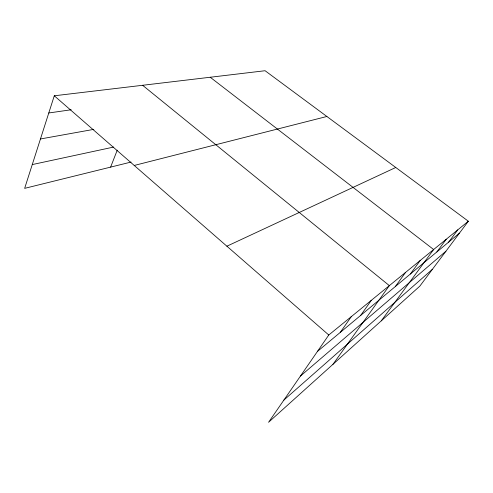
<?xml version="1.0" encoding="UTF-8"?>
<svg xmlns="http://www.w3.org/2000/svg" width="493" height="493" viewBox="0 0 493 493"><rect width="100%" height="100%" fill="white"/><g stroke="black" fill="none" stroke-linecap="round" stroke-linejoin="round"><path stroke-width="0.74" d="M468.35 221.228L328.782 335L268.568 422.273L419.82 286.15L468.35 221.228L265.08 70.727L54.285 95.784L24.65 188.357L131.076 162.061M110.617 167.115L117.242 150.168M340.25 332.424L351.299 316.642M360.599 315.477L371.365 300.292M332.96 364.321L389.347 285.626L142.606 85.289M395.368 286.507L405.566 272.407M410.342 274.034L420.264 260.427M381.255 320.857L433.643 249.52L210.221 77.253M436.847 251.954L446.233 239.253M448.63 242.137L457.757 229.861M283.857 400.106L432.453 269.246M300.459 376.048L445.925 251.22M317.461 351.41L459.47 233.103M226.885 246.198L395.768 167.484M134.232 165.457L326.877 116.484M32.261 164.576L113.63 147.068M40.457 138.971L93.843 129.357M48.782 112.977L71.189 109.76M54.285 95.784L328.782 335"/></g></svg>
